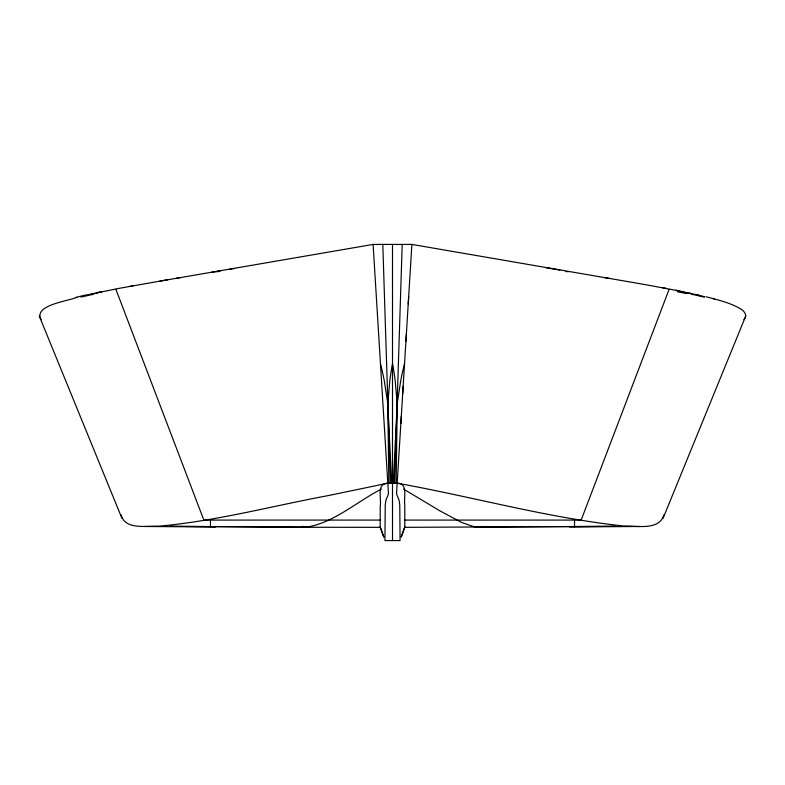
<?xml version="1.0" encoding="UTF-8"?>
<svg xmlns="http://www.w3.org/2000/svg" width="785" height="785" viewBox="0 0 785 785"><rect width="100%" height="100%" fill="white"/><g stroke="black" fill="none" stroke-linecap="round" stroke-linejoin="round"><path stroke-width="1.18" d="M396.14 483.207L397.21 403.618L395.218 381.098A232.733 231.359 0.7 0 0 393.413 368.881L392.5 363.818L391.587 368.872A232.733 231.359 -0.7 0 0 389.782 381.098L387.79 403.618L388.86 483.207M402.195 244.42L394.58 483.207M393.305 483.207L397.21 403.618L400.674 381.098A235.039 233.675 1.8 0 1 403.284 368.872L404.56 363.818M373.111 244.42L388.418 492.931A8.35 2.012 81.4 0 1 388.241 494.511L385.935 500.163L385.229 505.02L384.935 540.571L400.065 540.58L399.771 505.02L399.065 500.163L396.759 494.511A8.35 2.012 -81.4 0 1 396.582 492.931L411.889 244.42L373.111 244.42L176.213 278.322M400.89 423.507L401.351 416.05M402.725 393.668L403.186 386.2M405.933 341.426L406.394 333.968M408.22 304.119L408.681 296.661M663.963 514.774C659.312 531.082 636.184 525.528 623.476 525.989C547.086 517.835 472.698 496.728 397.23 483.207L387.77 483.207L327.953 495.649C271.482 506.148 215.561 521.269 158.187 526.215C146.353 525.764 124.933 530.13 121.037 514.774M401.253 536.636L404.795 526.706M401.253 537.176L404.795 527.245L404.795 505.049C403.48 498.171 408.534 483.128 397.23 483.207M669.105 289.341L581.165 520.082L404.295 520.082M663.109 518.198L745.73 316.051M743.925 319.583C748.007 316.012 744.239 310.585 740.373 308.77C729.814 302.588 717.686 299.86 705.98 296.75M482.952 526.372L479.537 527.245L474.425 526.882L461.325 522.31L439.423 510.584L403.627 489.104M381.373 489.104C356.635 501.762 334.184 522.751 306.091 527.275L169.815 526.333L308.927 527.128M76.763 297.309C69.384 301.048 32.96 304.845 41.075 319.583M86.272 295.032L118.839 288.399L167.862 279.745M387.77 483.207C376.015 483.325 381.755 499.172 380.205 506.335L380.205 527.324L383.747 537.176M91.492 293.875L96.153 293.315M96.977 293.188L96.977 292.658L99.921 292.089M129.25 286.486L132.842 285.838M159.698 281.138L180.462 277.605M229.75 269.255L234.43 268.45M211.342 272.385L220.487 270.835M96.977 292.658L101.599 292.177M688.847 293.315L698.729 295.032M476.073 527.128L615.185 526.333L404.442 527.334M565.975 271.63L569.105 271.61M639.903 526.49L569.517 526.941M380.705 520.082L203.835 520.082L115.895 289.341M380.529 527.334L306.091 527.275L302.048 526.372M215.482 526.941L145.097 526.49M215.895 271.61L219.025 271.63M683.401 292.177L690.78 293.286M411.889 244.42L644.77 284.523L682.116 291.49L688.023 293.188M604.538 277.605L608.787 278.322M545.86 267.646L559.891 270.05M662.756 287.771L666.161 288.399M675.944 290.273L679.064 290.882M712.535 298.428L714.576 298.977M39.27 316.051L121.891 518.198M380.205 526.706L383.747 536.636M380.44 363.818L381.706 368.872A235.039 233.675 -1.8 0 1 384.346 381.098L387.79 403.618L391.695 483.207M390.42 483.207L382.805 244.42M574.541 520.229L574.541 526.892M392.5 244.42L392.5 540.571M210.458 520.229L210.458 526.892M677.259 291.735A1419.3 60.219 3.4 0 1 686.208 293.531M691.693 294.257A1425.118 61.603 3.2 0 1 704.341 297.132M697.168 294.964A1425.069 61.613 3.2 0 1 704.538 296.681M81.022 297.113A1425.305 61.485 -3.2 0 1 93.719 294.238M76.155 297.338A1414.943 61.289 -3.2 0 1 85.585 295.062"/></g></svg>
